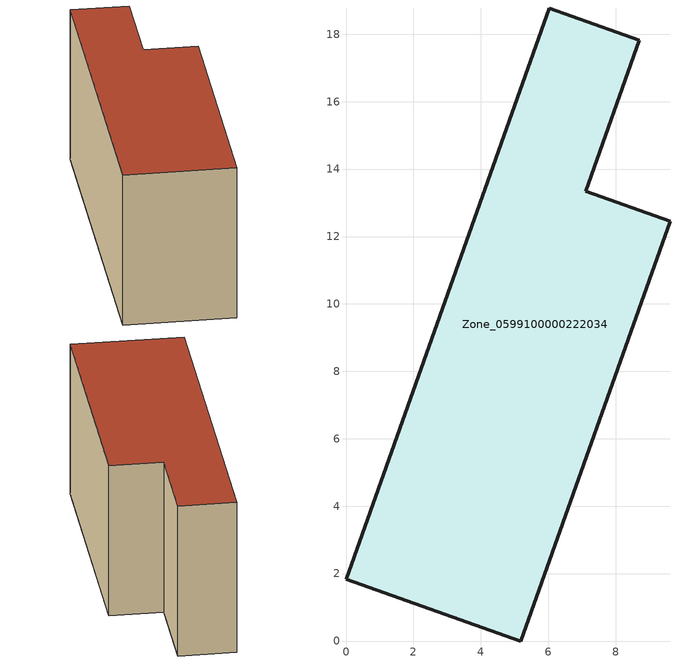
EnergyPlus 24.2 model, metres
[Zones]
Zone_0599100000222034
 floor ground (C_G): 0,1.83 6.02,18.78 8.7,17.83 7.11,13.35 9.62,12.46 5.18,0 z0.51
 wall outside (C_F): 7.11,13.35 8.7,17.83 6.02,18.78 0,1.83 5.18,0 9.62,12.46 7.11,13.35 z0.51:8.49
 roof outside (C_R): 5.18,0 9.62,12.46 7.11,13.35 8.7,17.83 6.02,18.78 0,1.83 z8.49
[BUILDING]
Pand.0599100000222034: North Axis=0; Terrain=City; Loads Convergence Tolerance Value=0.04; Temperature Convergence Tolerance Value=0.4; Solar Distribution=FullExterior; Maximum Number of Warmup Days=25; Minimum Number of Warmup Days=1
[Site:Location]
Rotterdam.The.Hague.AP_ZH_NLD Design_Conditions: Latitude=51.96; Longitude=4.45; Time Zone=1; Elevation=-4.5
[SITE:GROUNDTEMPERATURE:BUILDINGSURFACE]
18, 18, 18, 18, 18, 18, 18, 18, 18, 18, 18, 18
[MATERIAL] Thermal Absorptance=0.9; Solar Absorptance=0.7; Visible Absorptance=0.7
Name | Roughness | Thickness | Conductivity | Density | Specific Heat
G.TI.1975-1991 | MediumSmooth | 0.15 | 0.288461 | 540 | 1210
F.TI.1975-1991 | Rough | 0.3 | 0.230769 | 1920 | 840
R.TI.1975-1991 | MediumRough | 0.2 | 0.153846 | 1500 | 1000
[CONSTRUCTION]
C_G: G.TI.1975-1991
C_F: F.TI.1975-1991
C_R: R.TI.1975-1991
[ZONE]
Zone_0599100000222034: Type=1; Multiplier=1; Ceiling Height=Autocalculate; Volume=Autocalculate; Floor Area=autocalculate; Part of Total Floor Area=Yes
[ZONEINFILTRATION:DESIGNFLOWRATE]
Infil_Zone_0599100000222034: Zone or ZoneList or Space or SpaceList=Zone_0599100000222034; Schedule=AlwaysOn; Design Flow Rate Calculation Method=Flow/Area; Flow Rate per Floor Area=0.003; Constant Term Coefficient=1; Temperature Term Coefficient=0; Velocity Term Coefficient=0; Velocity Squared Term Coefficient=0
[HVACTEMPLATE:ZONE:IDEALLOADSAIRSYSTEM]
Zone_0599100000222034: Maximum Heating Supply Air Temperature=50; Minimum Cooling Supply Air Temperature=13; Maximum Heating Supply Air Humidity Ratio=0.0156; Minimum Cooling Supply Air Humidity Ratio=0.0077; Heating Limit=NoLimit; Cooling Limit=NoLimit; Dehumidification Control Type=ConstantSensibleHeatRatio; Cooling Sensible Heat Ratio=0.7; Dehumidification Setpoint=60; Humidification Control Type=None; Humidification Setpoint=30; Outdoor Air Method=None; Outdoor Air Flow Rate per Person=0.00944; Outdoor Air Flow Rate per Zone Floor Area=0; Outdoor Air Flow Rate per Zone=0; Demand Controlled Ventilation Type=None; Outdoor Air Economizer Type=NoEconomizer; Heat Recovery Type=None; Sensible Heat Recovery Effectiveness=0.7; Latent Heat Recovery Effectiveness=0.65
[ZONECONTROL:THERMOSTAT]
ThermostatControl_Zone_0599100000222034: Zone or ZoneList=Zone_0599100000222034; Control Type Schedule=DualSetpointControlType; Control 1=Thermostat_Zone_0599100000222034; Temperature Difference Between Cutout And Setpoint=0
[THERMOSTATSETPOINT:DUALSETPOINT]
Thermostat_Zone_0599100000222034: Heating Setpoint Temperature Schedule=HeatingSetpoint_Zone_0599100000222034; Cooling Setpoint Temperature Schedule=CoolingSetpoint_Zone_0599100000222034
[SCHEDULE:COMPACT]
HeatingSetpoint_Zone_0599100000222034: Through: 12/31, For: AllDays, Until: 24:00, 21
CoolingSetpoint_Zone_0599100000222034: Through: 12/31, For: AllDays, Until: 24:00, 24
DualSetpointControlType: Through: 12/31, For: AllDays, Until: 24:00, 4
AlwaysOn: Through: 12/31, For: AllDays, Until: 24:00, 1
